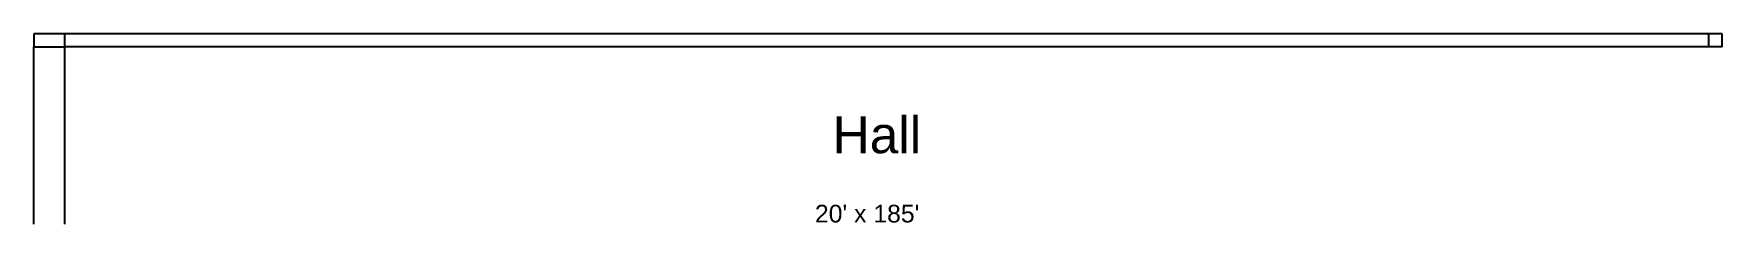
# Model space of a CAD drawing. Header units: inches. Extents: x 0 to 190000, y 0 to 21500.
import ezdxf

# ---------------------------------------------------------------- set-up
doc = ezdxf.new("R2010")
doc.units = ezdxf.units.IN
doc.header["$MEASUREMENT"] = 0
doc.styles.get("Standard").update_dxf_attribs({"font": 'arial.ttf'})

msp = doc.modelspace()

# ---------------------------------------------------------------- linework, layer by layer
for p, q in [((3500, 21500), (0, 21500)), ((0, 21500), (0, 20000)), ((3500, 20000), (3500, 21500)), ((188500, 21500), (3500, 21500)), ((188500, 20000), (188500, 21500)), ((190000, 21500), (188500, 21500)), ((190000, 20000), (190000, 21500)), ((0, 0), (0, 20000)), ((0, 20000), (3500, 20000)), ((3500, 0), (3500, 20000)), ((188500, 20000), (3500, 20000)), ((190000, 20000), (188500, 20000))]:
    msp.add_line(p, q)

# ---------------------------------------------------------------- texts
for s, height, p in [('Hall', 4142.7, (89892, 8018)), ("20' x 185'", 1994.6, (87903, 205))]:
    msp.add_text(s, height=height).set_placement(p)

doc.saveas('drawing.dxf')
